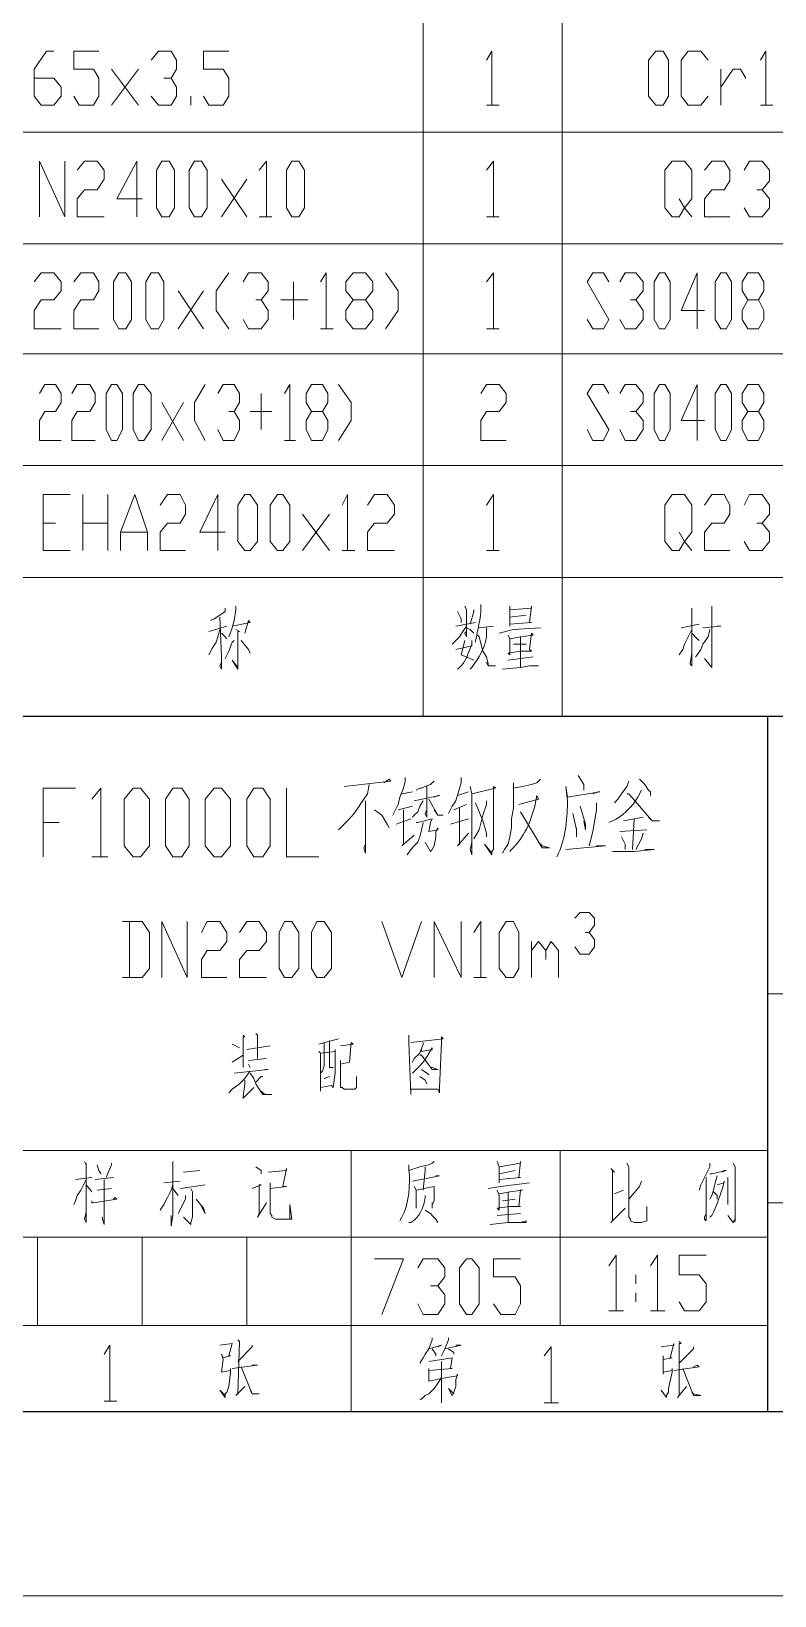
# Model space of a CAD drawing. Header units: millimetres. Extents: x 1435 to 2259, y 1083 to 2249.
# Drawn here: x 2083.8 to 2158, y 1082.8 to 1239.1 of the extents above; entities that cross this region are included whole.
import ezdxf

# ---------------------------------------------------------------- set-up
doc = ezdxf.new("R2010")
doc.units = ezdxf.units.MM
doc.layers.add('1', color=7, linetype='Continuous')

msp = doc.modelspace()

# ---------------------------------------------------------------- linework, layer by layer
at = {"layer": '1', "color": 0, "lineweight": 9}
for points in [[(2259.21, 1082.84), (1435.35, 1082.84), (1435.35, 2249.06), (2259.21, 2249.06), (2259.21, 1082.84)], [(2122.95, 1229), (2122.95, 1240.16)], [(2136.81, 1229), (2136.81, 1240.16)], [(2084.07, 1234.4), (2086.05, 1234.4), (2086.77, 1233.5), (2086.77, 1232.6), (2086.05, 1231.7), (2084.79, 1231.7), (2084.07, 1232.6), (2084.07, 1235.3), (2085.33, 1237.1), (2086.05, 1237.1)], [(2088.03, 1232.6), (2088.57, 1231.7), (2090.01, 1231.7), (2090.55, 1232.6), (2090.55, 1234.4), (2090.01, 1235.3), (2088.03, 1235.3), (2088.03, 1237.1), (2090.55, 1237.1)], [(2095.77, 1236.2), (2096.49, 1237.1), (2097.75, 1237.1), (2098.29, 1236.2), (2098.29, 1235.3), (2097.75, 1234.4), (2097.03, 1234.4)], [(2100.99, 1232.6), (2101.53, 1231.7), (2102.97, 1231.7), (2103.51, 1232.6), (2103.51, 1234.4), (2102.97, 1235.3), (2100.99, 1235.3), (2100.99, 1237.1), (2103.51, 1237.1)], [(2129.25, 1236.2), (2129.79, 1237.1), (2129.79, 1231.7)], [(2146.17, 1231.7), (2145.45, 1232.6), (2145.45, 1236.2), (2146.17, 1237.1), (2146.89, 1237.1), (2147.43, 1236.2), (2147.43, 1232.6), (2146.89, 1231.7), (2146.17, 1231.7)], [(2151.39, 1232.6), (2150.67, 1231.7), (2149.41, 1231.7), (2148.69, 1232.6), (2148.69, 1236.2), (2149.41, 1237.1), (2150.67, 1237.1), (2151.39, 1236.2)], [(2156.61, 1236.2), (2157.15, 1237.1), (2157.15, 1231.7)], [(2091.81, 1231.7), (2094.51, 1235.3)], [(2091.81, 1235.3), (2094.51, 1231.7)], [(2097.75, 1234.4), (2098.29, 1233.5), (2098.29, 1232.6), (2097.75, 1231.7), (2096.49, 1231.7), (2095.77, 1232.6)], [(2152.65, 1231.7), (2152.65, 1235.3)], [(2152.65, 1233.5), (2153.91, 1235.3), (2154.63, 1235.3), (2155.17, 1234.4)], [(2099.73, 1231.7), (2099.73, 1232.6)], [(2129.25, 1231.7), (2130.51, 1231.7)], [(2156.61, 1231.7), (2157.87, 1231.7)], [(2241.03, 1229), (1990.83, 1229)], [(2241.03, 1229), (1990.83, 1229)], [(2122.95, 1217.84), (2122.95, 1229)], [(2136.81, 1217.84), (2136.81, 1229)], [(2084.61, 1220.54), (2084.61, 1226.12), (2087.13, 1220.54), (2087.13, 1226.12)], [(2088.39, 1225.22), (2089.11, 1226.12), (2090.37, 1226.12), (2091.09, 1225.22), (2091.09, 1224.32), (2090.37, 1223.24), (2089.11, 1223.24), (2088.39, 1222.34), (2088.39, 1220.54), (2091.09, 1220.54)], [(2094.87, 1222.34), (2092.35, 1222.34), (2094.33, 1226.12), (2094.33, 1220.54)], [(2096.85, 1220.54), (2096.31, 1221.44), (2096.31, 1225.22), (2096.85, 1226.12), (2097.57, 1226.12), (2098.11, 1225.22), (2098.11, 1221.44), (2097.57, 1220.54), (2096.85, 1220.54)], [(2100.09, 1220.54), (2099.55, 1221.44), (2099.55, 1225.22), (2100.09, 1226.12), (2100.81, 1226.12), (2101.35, 1225.22), (2101.35, 1221.44), (2100.81, 1220.54), (2100.09, 1220.54)], [(2106.57, 1225.22), (2107.29, 1226.12), (2107.29, 1220.54)], [(2109.81, 1220.54), (2109.27, 1221.44), (2109.27, 1225.22), (2109.81, 1226.12), (2110.53, 1226.12), (2111.07, 1225.22), (2111.07, 1221.44), (2110.53, 1220.54), (2109.81, 1220.54)], [(2129.25, 1225.22), (2129.97, 1226.12), (2129.97, 1220.54)], [(2148.51, 1222.34), (2149.05, 1221.44), (2148.51, 1220.54), (2147.79, 1220.54), (2147.07, 1221.44), (2147.07, 1225.22), (2147.79, 1226.12), (2149.05, 1226.12), (2149.77, 1225.22), (2149.77, 1222.34), (2149.05, 1221.44), (2149.77, 1220.54)], [(2151.03, 1225.22), (2151.75, 1226.12), (2153.01, 1226.12), (2153.55, 1225.22), (2153.55, 1224.14), (2153.01, 1223.24), (2151.75, 1223.24), (2151.03, 1222.34), (2151.03, 1220.54), (2153.55, 1220.54)], [(2154.99, 1225.22), (2155.53, 1226.12), (2156.79, 1226.12), (2157.51, 1225.22), (2157.51, 1224.14), (2156.79, 1223.24), (2156.25, 1223.24)], [(2102.79, 1220.54), (2105.31, 1224.32)], [(2102.79, 1224.32), (2105.31, 1220.54)], [(2156.79, 1223.24), (2157.51, 1222.34), (2157.51, 1221.44), (2156.79, 1220.54), (2155.53, 1220.54), (2154.99, 1221.44)], [(2106.57, 1220.54), (2107.83, 1220.54)], [(2129.25, 1220.54), (2130.51, 1220.54)], [(2241.03, 1217.84), (1990.83, 1217.84)], [(2241.03, 1217.84), (1990.83, 1217.84)], [(2122.95, 1206.86), (2122.95, 1217.84)], [(2136.81, 1206.86), (2136.81, 1217.84)], [(2084.07, 1214.06), (2084.79, 1214.96), (2086.05, 1214.96), (2086.77, 1214.06), (2086.77, 1213.16), (2086.05, 1212.26), (2084.79, 1212.26), (2084.07, 1211.18), (2084.07, 1209.38), (2086.77, 1209.38)], [(2088.03, 1214.06), (2088.75, 1214.96), (2090.01, 1214.96), (2090.55, 1214.06), (2090.55, 1213.16), (2090.01, 1212.26), (2088.75, 1212.26), (2088.03, 1211.18), (2088.03, 1209.38), (2090.55, 1209.38)], [(2092.53, 1209.38), (2091.99, 1210.28), (2091.99, 1214.06), (2092.53, 1214.96), (2093.25, 1214.96), (2093.79, 1214.06), (2093.79, 1210.28), (2093.25, 1209.38), (2092.53, 1209.38)], [(2095.77, 1209.38), (2095.23, 1210.28), (2095.23, 1214.06), (2095.77, 1214.96), (2096.49, 1214.96), (2097.03, 1214.06), (2097.03, 1210.28), (2096.49, 1209.38), (2095.77, 1209.38)], [(2103.51, 1214.96), (2102.25, 1213.16), (2102.25, 1211.18), (2103.51, 1209.38)], [(2104.95, 1214.06), (2105.49, 1214.96), (2106.75, 1214.96), (2107.47, 1214.06), (2107.47, 1213.16), (2106.75, 1212.26), (2106.21, 1212.26)], [(2109.99, 1210.28), (2109.99, 1214.06)], [(2112.69, 1214.06), (2113.23, 1214.96), (2113.23, 1209.38)], [(2115.93, 1209.38), (2115.21, 1210.28), (2115.21, 1211.18), (2115.93, 1212.26), (2117.19, 1212.26), (2117.91, 1213.16), (2117.91, 1214.06), (2117.19, 1214.96), (2115.93, 1214.96), (2115.21, 1214.06), (2115.21, 1213.16), (2115.93, 1212.26)], [(2119.17, 1214.96), (2120.43, 1213.16), (2120.43, 1211.18), (2119.17, 1209.38)], [(2129.25, 1214.06), (2129.97, 1214.96), (2129.97, 1209.38)], [(2139.33, 1210.28), (2139.87, 1209.38), (2140.95, 1209.38), (2141.49, 1210.28), (2139.33, 1214.06), (2139.87, 1214.96), (2140.95, 1214.96), (2141.49, 1214.06)], [(2142.57, 1214.06), (2143.11, 1214.96), (2144.19, 1214.96), (2144.91, 1214.06), (2144.91, 1213.16), (2144.19, 1212.26), (2143.65, 1212.26)], [(2146.53, 1209.38), (2145.99, 1210.28), (2145.99, 1214.06), (2146.53, 1214.96), (2147.07, 1214.96), (2147.61, 1214.06), (2147.61, 1210.28), (2147.07, 1209.38), (2146.53, 1209.38)], [(2151.03, 1211.18), (2148.69, 1211.18), (2150.31, 1214.96), (2150.31, 1209.38)], [(2152.65, 1209.38), (2152.11, 1210.28), (2152.11, 1214.06), (2152.65, 1214.96), (2153.19, 1214.96), (2153.73, 1214.06), (2153.73, 1210.28), (2153.19, 1209.38), (2152.65, 1209.38)], [(2155.35, 1209.38), (2154.81, 1210.28), (2154.81, 1211.18), (2155.35, 1212.26), (2156.43, 1212.26), (2156.97, 1213.16), (2156.97, 1214.06), (2156.43, 1214.96), (2155.35, 1214.96), (2154.81, 1214.06), (2154.81, 1213.16), (2155.35, 1212.26)], [(2098.47, 1209.38), (2100.99, 1213.16)], [(2098.47, 1213.16), (2100.99, 1209.38)], [(2106.75, 1212.26), (2107.47, 1211.18), (2107.47, 1210.28), (2106.75, 1209.38), (2105.49, 1209.38), (2104.95, 1210.28)], [(2111.43, 1212.26), (2108.73, 1212.26)], [(2117.19, 1212.26), (2117.91, 1211.18), (2117.91, 1210.28), (2117.19, 1209.38), (2115.93, 1209.38)], [(2144.19, 1212.26), (2144.91, 1211.18), (2144.91, 1210.28), (2144.19, 1209.38), (2143.11, 1209.38), (2142.57, 1210.28)], [(2156.43, 1212.26), (2156.97, 1211.18), (2156.97, 1210.28), (2156.43, 1209.38), (2155.35, 1209.38)], [(2112.69, 1209.38), (2113.95, 1209.38)], [(2129.25, 1209.38), (2130.51, 1209.38)], [(2241.03, 1206.86), (1990.83, 1206.86)], [(2241.03, 1206.86), (1990.83, 1206.86)], [(2122.95, 1195.7), (2122.95, 1206.86)], [(2136.81, 1195.7), (2136.81, 1206.86)], [(2084.61, 1202.9), (2085.15, 1203.8), (2086.23, 1203.8), (2086.77, 1202.9), (2086.77, 1202), (2086.23, 1201.1), (2085.15, 1201.1), (2084.61, 1200.2), (2084.61, 1198.22), (2086.77, 1198.22)], [(2087.85, 1202.9), (2088.39, 1203.8), (2089.65, 1203.8), (2090.19, 1202.9), (2090.19, 1202), (2089.65, 1201.1), (2088.39, 1201.1), (2087.85, 1200.2), (2087.85, 1198.22), (2090.19, 1198.22)], [(2091.81, 1198.22), (2091.27, 1199.3), (2091.27, 1202.9), (2091.81, 1203.8), (2092.35, 1203.8), (2092.89, 1202.9), (2092.89, 1199.3), (2092.35, 1198.22), (2091.81, 1198.22)], [(2094.51, 1198.22), (2093.97, 1199.3), (2093.97, 1202.9), (2094.51, 1203.8), (2095.05, 1203.8), (2095.77, 1202.9), (2095.77, 1199.3), (2095.05, 1198.22), (2094.51, 1198.22)], [(2101.17, 1203.8), (2100.09, 1202), (2100.09, 1200.2), (2101.17, 1198.22)], [(2102.43, 1202.9), (2102.97, 1203.8), (2104.05, 1203.8), (2104.59, 1202.9), (2104.59, 1202), (2104.05, 1201.1), (2103.51, 1201.1)], [(2109.09, 1202.9), (2109.63, 1203.8), (2109.63, 1198.22)], [(2111.79, 1198.22), (2111.25, 1199.3), (2111.25, 1200.2), (2111.79, 1201.1), (2112.87, 1201.1), (2113.41, 1202), (2113.41, 1202.9), (2112.87, 1203.8), (2111.79, 1203.8), (2111.25, 1202.9), (2111.25, 1202), (2111.79, 1201.1)], [(2114.49, 1203.8), (2115.75, 1202), (2115.75, 1200.2), (2114.49, 1198.22)], [(2128.71, 1202.9), (2129.25, 1203.8), (2130.51, 1203.8), (2131.23, 1202.9), (2131.23, 1202), (2130.51, 1201.1), (2129.25, 1201.1), (2128.71, 1200.2), (2128.71, 1198.22), (2131.23, 1198.22)], [(2139.33, 1199.3), (2139.87, 1198.22), (2140.95, 1198.22), (2141.49, 1199.3), (2139.33, 1202.9), (2139.87, 1203.8), (2140.95, 1203.8), (2141.49, 1202.9)], [(2142.57, 1202.9), (2143.11, 1203.8), (2144.19, 1203.8), (2144.91, 1202.9), (2144.91, 1202), (2144.19, 1201.1), (2143.65, 1201.1)], [(2146.53, 1198.22), (2145.99, 1199.3), (2145.99, 1202.9), (2146.53, 1203.8), (2147.07, 1203.8), (2147.61, 1202.9), (2147.61, 1199.3), (2147.07, 1198.22), (2146.53, 1198.22)], [(2151.03, 1200.2), (2148.69, 1200.2), (2150.31, 1203.8), (2150.31, 1198.22)], [(2152.65, 1198.22), (2152.11, 1199.3), (2152.11, 1202.9), (2152.65, 1203.8), (2153.19, 1203.8), (2153.73, 1202.9), (2153.73, 1199.3), (2153.19, 1198.22), (2152.65, 1198.22)], [(2155.35, 1198.22), (2154.81, 1199.3), (2154.81, 1200.2), (2155.35, 1201.1), (2156.43, 1201.1), (2156.97, 1202), (2156.97, 1202.9), (2156.43, 1203.8), (2155.35, 1203.8), (2154.81, 1202.9), (2154.81, 1202), (2155.35, 1201.1)], [(2096.85, 1198.22), (2099.01, 1202)], [(2096.85, 1202), (2099.01, 1198.22)], [(2106.75, 1199.3), (2106.75, 1202.9)], [(2104.05, 1201.1), (2104.59, 1200.2), (2104.59, 1199.3), (2104.05, 1198.22), (2102.97, 1198.22), (2102.43, 1199.3)], [(2107.83, 1201.1), (2105.67, 1201.1)], [(2112.87, 1201.1), (2113.41, 1200.2), (2113.41, 1199.3), (2112.87, 1198.22), (2111.79, 1198.22)], [(2144.19, 1201.1), (2144.91, 1200.2), (2144.91, 1199.3), (2144.19, 1198.22), (2143.11, 1198.22), (2142.57, 1199.3)], [(2156.43, 1201.1), (2156.97, 1200.2), (2156.97, 1199.3), (2156.43, 1198.22), (2155.35, 1198.22)], [(2109.09, 1198.22), (2110.17, 1198.22)], [(2241.03, 1195.7), (1990.83, 1195.7)], [(2241.03, 1195.7), (1990.83, 1195.7)], [(2122.95, 1184.54), (2122.95, 1195.7)], [(2136.81, 1184.54), (2136.81, 1195.7)], [(2084.97, 1187.24), (2084.97, 1192.82), (2087.67, 1192.82)], [(2088.93, 1187.24), (2088.93, 1192.82)], [(2091.45, 1192.82), (2091.45, 1187.24)], [(2092.71, 1187.24), (2092.71, 1189.04), (2094.15, 1192.82), (2095.41, 1189.04), (2095.41, 1187.24)], [(2096.67, 1191.74), (2097.39, 1192.82), (2098.65, 1192.82), (2099.19, 1191.74), (2099.19, 1190.84), (2098.65, 1189.94), (2097.39, 1189.94), (2096.67, 1189.04), (2096.67, 1187.24), (2099.19, 1187.24)], [(2103.15, 1189.04), (2100.63, 1189.04), (2102.43, 1192.82), (2102.43, 1187.24)], [(2105.13, 1187.24), (2104.41, 1188.14), (2104.41, 1191.74), (2105.13, 1192.82), (2105.67, 1192.82), (2106.39, 1191.74), (2106.39, 1188.14), (2105.67, 1187.24), (2105.13, 1187.24)], [(2108.37, 1187.24), (2107.65, 1188.14), (2107.65, 1191.74), (2108.37, 1192.82), (2108.91, 1192.82), (2109.63, 1191.74), (2109.63, 1188.14), (2108.91, 1187.24), (2108.37, 1187.24)], [(2114.85, 1191.74), (2115.39, 1192.82), (2115.39, 1187.24)], [(2117.37, 1191.74), (2118.09, 1192.82), (2119.35, 1192.82), (2120.07, 1191.74), (2120.07, 1190.84), (2119.35, 1189.94), (2118.09, 1189.94), (2117.37, 1189.04), (2117.37, 1187.24), (2120.07, 1187.24)], [(2129.25, 1191.74), (2129.97, 1192.82), (2129.97, 1187.24)], [(2148.51, 1189.04), (2149.05, 1188.14), (2148.51, 1187.24), (2147.79, 1187.24), (2147.07, 1188.14), (2147.07, 1191.74), (2147.79, 1192.82), (2149.05, 1192.82), (2149.77, 1191.74), (2149.77, 1189.04), (2149.05, 1188.14), (2149.77, 1187.24)], [(2151.03, 1191.74), (2151.75, 1192.82), (2153.01, 1192.82), (2153.55, 1191.74), (2153.55, 1190.84), (2153.01, 1189.94), (2151.75, 1189.94), (2151.03, 1189.04), (2151.03, 1187.24), (2153.55, 1187.24)], [(2154.99, 1191.74), (2155.53, 1192.82), (2156.79, 1192.82), (2157.51, 1191.74), (2157.51, 1190.84), (2156.79, 1189.94), (2156.25, 1189.94)], [(2110.89, 1187.24), (2113.59, 1190.84)], [(2110.89, 1190.84), (2113.59, 1187.24)], [(2084.97, 1189.94), (2086.23, 1189.94)], [(2088.93, 1189.94), (2091.45, 1189.94)], [(2092.71, 1189.04), (2095.41, 1189.04)], [(2156.79, 1189.94), (2157.51, 1189.04), (2157.51, 1188.14), (2156.79, 1187.24), (2155.53, 1187.24), (2154.99, 1188.14)], [(2084.97, 1187.24), (2087.67, 1187.24)], [(2114.85, 1187.24), (2116.11, 1187.24)], [(2129.25, 1187.24), (2130.51, 1187.24)], [(2241.03, 1184.54), (1990.83, 1184.54)], [(2122.95, 1170.68), (2122.95, 1184.54)], [(2136.81, 1170.68), (2136.81, 1184.54)], [(2103.15, 1181.48), (2103.15, 1181.12), (2102.61, 1180.76), (2102.07, 1180.4), (2101.71, 1180.22)], [(2104.23, 1181.66), (2104.23, 1181.3), (2104.05, 1180.22), (2103.87, 1179.5), (2103.51, 1178.6)], [(2127.09, 1181.66), (2127.27, 1181.3), (2127.27, 1178.6), (2127.09, 1178.96), (2127.27, 1179.14)], [(2127.99, 1181.3), (2127.99, 1181.12), (2127.63, 1179.86)], [(2131.59, 1181.66), (2131.59, 1181.12), (2131.59, 1179.68), (2131.59, 1179.86), (2133.75, 1180.04), (2133.57, 1180.04), (2133.75, 1181.66), (2133.75, 1181.48), (2131.59, 1181.3)], [(2149.77, 1181.48), (2149.77, 1181.3), (2149.77, 1175.72), (2149.59, 1175.9), (2149.77, 1176.98)], [(2151.75, 1181.66), (2151.75, 1175.54), (2151.75, 1175.54), (2151.03, 1176.44), (2151.75, 1175.54)], [(2101.53, 1179.14), (2103.33, 1179.68)], [(2102.61, 1180.58), (2102.79, 1176.62), (2102.79, 1175.36), (2102.61, 1175.72), (2102.79, 1176.08)], [(2103.87, 1179.68), (2105.67, 1180.04), (2105.49, 1180.22), (2105.13, 1178.96)], [(2127.27, 1179.68), (2126.91, 1179.14), (2126.55, 1178.6), (2126.19, 1178.24), (2125.83, 1177.88)], [(2126.19, 1179.68), (2128.17, 1180.04)], [(2126.37, 1181.12), (2126.73, 1180.4), (2126.73, 1180.04)], [(2128.53, 1179.5), (2129.97, 1179.68)], [(2131.59, 1180.58), (2133.21, 1180.76)], [(2148.69, 1179.5), (2150.49, 1179.86)], [(2150.85, 1179.5), (2152.65, 1179.68), (2152.65, 1179.68), (2152.29, 1179.68)], [(2102.61, 1179.32), (2102.43, 1178.6), (2102.25, 1178.06), (2101.89, 1177.52), (2101.53, 1176.8)], [(2102.79, 1178.96), (2103.15, 1178.6), (2103.33, 1178.42)], [(2104.05, 1178.24), (2103.87, 1178.06), (2103.51, 1177.16), (2103.15, 1176.44)], [(2104.23, 1179.32), (2104.59, 1179.14), (2104.41, 1179.14), (2104.41, 1176.44), (2104.41, 1175.72), (2104.41, 1175.36), (2103.87, 1176.26), (2104.41, 1175.54)], [(2104.77, 1178.24), (2105.49, 1177.34), (2105.67, 1176.98)], [(2127.09, 1178.24), (2126.73, 1176.8), (2127.63, 1176.44), (2127.99, 1176.26)], [(2127.27, 1179.5), (2127.63, 1179.32), (2127.99, 1178.96)], [(2128.35, 1178.78), (2128.53, 1178.6), (2128.89, 1177.16), (2129.25, 1176.62), (2129.43, 1175.9), (2129.43, 1175.72), (2130.15, 1175.72), (2129.43, 1175.72), (2129.25, 1176.08)], [(2130.51, 1178.96), (2131.95, 1179.32), (2134.65, 1179.5)], [(2131.41, 1178.78), (2131.59, 1178.42), (2131.59, 1177.16), (2131.59, 1176.8), (2131.41, 1176.98), (2132.67, 1177.16), (2133.75, 1177.16), (2133.57, 1177.34), (2133.75, 1178.96), (2133.93, 1178.78), (2132.67, 1178.6), (2131.59, 1178.42)], [(2132.67, 1178.6), (2132.67, 1175.54)], [(2149.77, 1179.32), (2149.41, 1178.6), (2149.05, 1177.88), (2148.87, 1177.34), (2148.51, 1176.8)], [(2149.77, 1178.96), (2150.31, 1178.42), (2150.49, 1178.24)], [(2151.57, 1179.32), (2151.39, 1178.6), (2150.85, 1177.88), (2150.67, 1177.34), (2150.31, 1176.8), (2150.13, 1176.62)], [(2131.41, 1176.26), (2133.93, 1176.62)], [(2131.95, 1177.88), (2133.21, 1177.88)], [(2130.87, 1175.36), (2132.67, 1175.54), (2133.57, 1175.72), (2134.47, 1175.72), (2134.29, 1175.72), (2133.75, 1175.72)], [(2115.03, 1163.66), (2119.71, 1164.2), (2119.53, 1164.38), (2118.99, 1164.02)], [(2121.15, 1164.56), (2121.15, 1164.2), (2120.97, 1163.48), (2120.61, 1162.58), (2120.43, 1161.86), (2120.07, 1161.14), (2119.89, 1160.78)], [(2124.03, 1164.2), (2123.67, 1163.84), (2123.13, 1163.66), (2122.77, 1163.48), (2122.59, 1163.48), (2122.23, 1163.3)], [(2126.73, 1164.56), (2126.73, 1164.02), (2126.19, 1162.22), (2125.83, 1161.68), (2125.47, 1160.96)], [(2131.95, 1164.02), (2131.95, 1163.12), (2131.95, 1162.58), (2131.95, 1161.5), (2131.77, 1160.42), (2131.77, 1159.52), (2131.59, 1158.62), (2131.41, 1157.9), (2131.05, 1157.36), (2130.87, 1157)], [(2134.65, 1164.38), (2134.29, 1164.02), (2133.75, 1163.84), (2132.85, 1163.66), (2131.95, 1163.48)], [(2138.43, 1164.74), (2138.97, 1163.84), (2138.97, 1163.3)], [(2143.47, 1164.2), (2143.29, 1163.66), (2142.75, 1162.94), (2142.39, 1162.4), (2142.03, 1162.04)], [(2144.55, 1164.38), (2145.09, 1163.84), (2145.45, 1163.3), (2145.63, 1163.12), (2145.63, 1162.76)], [(2084.97, 1156.64), (2084.97, 1163.48), (2088.21, 1163.48)], [(2089.83, 1162.4), (2090.73, 1163.48), (2090.73, 1156.64)], [(2093.97, 1156.64), (2093.07, 1157.72), (2093.07, 1162.4), (2093.97, 1163.48), (2094.69, 1163.48), (2095.59, 1162.4), (2095.59, 1157.72), (2094.69, 1156.64), (2093.97, 1156.64)], [(2097.93, 1156.64), (2097.21, 1157.72), (2097.21, 1162.4), (2097.93, 1163.48), (2098.83, 1163.48), (2099.55, 1162.4), (2099.55, 1157.72), (2098.83, 1156.64), (2097.93, 1156.64)], [(2102.07, 1156.64), (2101.17, 1157.72), (2101.17, 1162.4), (2102.07, 1163.48), (2102.79, 1163.48), (2103.69, 1162.4), (2103.69, 1157.72), (2102.79, 1156.64), (2102.07, 1156.64)], [(2106.03, 1156.64), (2105.31, 1157.72), (2105.31, 1162.4), (2106.03, 1163.48), (2106.93, 1163.48), (2107.65, 1162.4), (2107.65, 1157.72), (2106.93, 1156.64), (2106.03, 1156.64)], [(2109.27, 1163.48), (2109.27, 1156.64), (2112.51, 1156.64)], [(2120.79, 1162.94), (2121.87, 1163.12)], [(2122.05, 1162.22), (2124.57, 1162.76), (2124.39, 1162.76), (2124.03, 1162.58)], [(2123.31, 1163.66), (2123.31, 1160.6), (2123.13, 1160.96), (2123.31, 1161.32)], [(2126.37, 1162.76), (2127.45, 1163.12)], [(2127.63, 1163.66), (2127.81, 1162.94), (2127.81, 1156.82), (2127.63, 1157.36), (2127.81, 1158.08)], [(2127.81, 1162.94), (2130.15, 1163.48), (2129.97, 1163.66), (2129.97, 1163.12), (2129.97, 1157.36), (2129.79, 1157.18), (2129.79, 1156.82), (2129.07, 1157.9), (2129.79, 1157)], [(2143.29, 1162.94), (2143.47, 1162.94), (2145.81, 1160.24), (2146.53, 1160.24), (2145.81, 1160.24), (2145.45, 1160.6)], [(2117.19, 1162.22), (2117.19, 1157.36), (2117.19, 1157), (2117.01, 1157.54), (2117.19, 1157.9)], [(2119.53, 1159.52), (2119.35, 1159.88), (2118.81, 1160.78), (2118.09, 1161.32)], [(2121.87, 1161.68), (2120.43, 1161.32)], [(2120.97, 1161.32), (2120.97, 1157.9), (2120.79, 1157.72), (2122.05, 1158.8)], [(2122.95, 1162.22), (2122.95, 1162.22), (2122.59, 1161.68), (2122.41, 1161.14), (2122.05, 1160.78), (2121.87, 1160.6)], [(2123.49, 1162.4), (2124.39, 1160.78), (2124.93, 1160.78), (2124.39, 1160.78), (2124.03, 1161.32)], [(2127.27, 1161.86), (2126.01, 1161.32)], [(2126.55, 1161.5), (2126.55, 1157.9), (2126.37, 1157.72), (2127.45, 1158.98)], [(2129.25, 1162.22), (2129.25, 1161.86), (2128.89, 1160.78), (2128.53, 1159.34), (2127.99, 1158.44)], [(2128.17, 1162.04), (2128.89, 1160.24), (2128.89, 1160.24), (2129.25, 1158.98), (2129.25, 1158.62)], [(2132.67, 1161.14), (2132.67, 1161.14), (2134.83, 1157.54), (2135.55, 1157.54), (2134.83, 1157.72), (2134.47, 1158.08)], [(2137.89, 1160.96), (2138.25, 1159.34), (2138.25, 1158.62), (2138.25, 1159.52)], [(2138.61, 1161.68), (2139.15, 1159.88), (2139.15, 1159.34), (2138.97, 1160.24)], [(2140.23, 1162.04), (2140.23, 1161.32), (2139.87, 1159.16), (2139.51, 1157.72)], [(2084.97, 1160.06), (2086.59, 1160.06)], [(2121.69, 1160.42), (2120.25, 1159.88)], [(2122.95, 1160.06), (2122.77, 1159.34), (2122.59, 1158.62), (2122.41, 1158.08), (2122.05, 1157.72), (2121.69, 1157.36), (2121.33, 1156.82)], [(2122.23, 1160.06), (2122.41, 1160.06), (2123.85, 1160.42), (2123.85, 1160.42), (2123.67, 1160.06), (2123.49, 1159.16), (2123.49, 1159.16), (2124.39, 1159.34), (2124.39, 1159.52), (2124.21, 1159.16), (2124.21, 1158.62), (2124.03, 1157.72), (2123.85, 1157.36), (2123.67, 1157.18), (2123.13, 1158.08), (2123.67, 1157.18)], [(2127.45, 1160.42), (2125.65, 1159.88)], [(2145.27, 1159.34), (2142.57, 1159.16)], [(2144.91, 1160.6), (2142.93, 1160.24)], [(2144.01, 1160.42), (2143.83, 1157.36)], [(2142.75, 1158.62), (2143.11, 1157.9), (2143.11, 1157.36)], [(2144.91, 1158.98), (2144.73, 1158.44), (2144.19, 1157.36)], [(2089.83, 1156.64), (2091.45, 1156.64)], [(2137.17, 1157.36), (2141.13, 1157.72), (2140.77, 1157.72), (2140.23, 1157.72)], [(2141.85, 1157.18), (2144.01, 1157.18), (2145.99, 1157.36), (2145.63, 1157.36), (2145.09, 1157.36)], [(2092.89, 1144.58), (2094.87, 1144.58), (2095.59, 1145.48), (2095.59, 1149.08), (2094.87, 1150.16), (2092.89, 1150.16)], [(2093.61, 1150.16), (2093.61, 1144.58)], [(2096.85, 1144.58), (2096.85, 1150.16), (2099.37, 1144.58), (2099.37, 1150.16)], [(2100.81, 1149.08), (2101.35, 1150.16), (2102.61, 1150.16), (2103.33, 1149.08), (2103.33, 1148.18), (2102.61, 1147.28), (2101.35, 1147.28), (2100.81, 1146.38), (2100.81, 1144.58), (2103.33, 1144.58)], [(2104.59, 1149.08), (2105.31, 1150.16), (2106.57, 1150.16), (2107.29, 1149.08), (2107.29, 1148.18), (2106.57, 1147.28), (2105.31, 1147.28), (2104.59, 1146.38), (2104.59, 1144.58), (2107.29, 1144.58)], [(2109.09, 1144.58), (2108.55, 1145.48), (2108.55, 1149.08), (2109.09, 1150.16), (2109.81, 1150.16), (2110.53, 1149.08), (2110.53, 1145.48), (2109.81, 1144.58), (2109.09, 1144.58)], [(2112.33, 1144.58), (2111.79, 1145.48), (2111.79, 1149.08), (2112.33, 1150.16), (2113.05, 1150.16), (2113.77, 1149.08), (2113.77, 1145.48), (2113.05, 1144.58), (2112.33, 1144.58)], [(2118.81, 1150.16), (2120.79, 1144.58), (2122.77, 1150.16)], [(2124.03, 1144.58), (2124.03, 1150.16), (2126.73, 1144.58), (2126.73, 1150.16)], [(2127.99, 1149.08), (2128.71, 1150.16), (2128.71, 1144.58)], [(2131.23, 1144.58), (2130.51, 1145.48), (2130.51, 1149.08), (2131.23, 1150.16), (2131.95, 1150.16), (2132.49, 1149.08), (2132.49, 1145.48), (2131.95, 1144.58), (2131.23, 1144.58)], [(2138.07, 1150.52), (2138.61, 1151.06), (2139.51, 1151.06), (2140.05, 1150.52), (2140.05, 1149.8), (2139.51, 1149.08), (2139.15, 1149.08)], [(2139.51, 1149.08), (2140.05, 1148.36), (2140.05, 1147.64), (2139.51, 1146.92), (2138.61, 1146.92), (2138.07, 1147.64)], [(2133.75, 1144.58), (2133.75, 1148.18)], [(2133.75, 1147.28), (2134.47, 1148.18), (2135.19, 1147.28), (2135.19, 1146.38)], [(2135.19, 1147.28), (2135.73, 1148.18), (2136.45, 1147.28), (2136.45, 1144.58)], [(2127.99, 1144.58), (2129.25, 1144.58)], [(2157.33, 1142.96), (2240.67, 1142.96)], [(2106.21, 1139), (2106.39, 1138.82), (2106.39, 1138.82), (2106.39, 1136.48)], [(2103.87, 1137.92), (2104.59, 1137.56)], [(2104.95, 1138.82), (2105.13, 1138.64), (2104.95, 1138.64), (2104.95, 1135.58)], [(2105.31, 1137.38), (2107.65, 1137.74)], [(2112.51, 1137.92), (2114.49, 1138.46)], [(2113.05, 1138.1), (2113.05, 1136.3), (2113.05, 1135.76), (2112.87, 1135.22), (2112.69, 1135.04)], [(2113.59, 1138.28), (2113.59, 1135.76), (2113.59, 1135.58), (2113.95, 1135.58)], [(2114.67, 1137.74), (2115.93, 1137.92), (2115.75, 1138.1), (2115.57, 1136.12), (2115.57, 1136.12), (2114.67, 1135.94), (2114.67, 1136.3), (2114.67, 1135.76), (2114.67, 1134.32), (2114.67, 1133.96), (2114.67, 1133.78), (2114.67, 1133.6), (2114.85, 1133.6), (2115.03, 1133.42), (2115.21, 1133.42), (2115.57, 1133.42), (2116.11, 1133.42), (2116.29, 1133.6), (2116.29, 1133.6), (2116.29, 1134.68), (2116.29, 1133.6)], [(2121.51, 1138.82), (2121.51, 1138.1), (2121.69, 1132.88), (2121.69, 1133.42), (2124.39, 1133.42), (2124.21, 1133.42), (2123.85, 1133.42)], [(2121.69, 1138.1), (2124.93, 1138.46), (2124.75, 1138.64), (2124.75, 1138.1), (2124.57, 1133.6), (2124.57, 1133.06), (2124.39, 1133.42)], [(2122.95, 1138.1), (2122.95, 1137.92), (2122.59, 1137.02), (2122.05, 1136.48), (2121.87, 1136.12)], [(2122.77, 1137.38), (2122.77, 1137.2), (2123.85, 1137.38), (2123.85, 1137.56), (2123.31, 1136.66), (2122.95, 1136.12), (2122.59, 1135.76), (2122.23, 1135.4), (2121.87, 1135.04)], [(2103.87, 1136.12), (2104.95, 1136.84)], [(2105.49, 1136.3), (2107.29, 1136.48)], [(2105.49, 1135.94), (2105.67, 1135.58)], [(2112.51, 1137.2), (2112.69, 1137.02), (2112.69, 1135.04), (2112.69, 1133.24), (2112.69, 1133.6), (2113.77, 1133.78), (2113.95, 1133.6), (2114.13, 1135.04), (2114.13, 1137.38), (2114.13, 1137.2), (2112.69, 1137.02)], [(2122.59, 1136.84), (2122.77, 1136.84), (2123.85, 1135.4), (2124.39, 1135.4), (2123.85, 1135.58), (2123.67, 1135.58)], [(2105.67, 1135.22), (2105.49, 1135.04), (2105.13, 1134.5), (2104.59, 1133.96), (2103.87, 1133.42), (2103.51, 1133.06)], [(2104.05, 1135.04), (2107.47, 1135.4), (2107.47, 1135.4), (2107.11, 1135.4)], [(2105.13, 1134.32), (2105.13, 1133.96), (2104.95, 1132.7), (2104.95, 1132.52), (2106.03, 1133.6)], [(2105.67, 1135.04), (2106.03, 1134.5), (2106.21, 1133.96), (2106.57, 1133.42), (2106.93, 1132.88), (2107.11, 1132.88), (2107.83, 1132.88), (2107.11, 1132.88), (2106.75, 1133.24)], [(2106.93, 1134.68), (2106.75, 1134.68), (2106.21, 1134.14)], [(2113.59, 1134.68), (2113.05, 1134.5)], [(2122.59, 1134.68), (2123.13, 1134.32), (2123.31, 1133.96)], [(2122.77, 1135.4), (2123.31, 1135.04), (2123.49, 1134.86)], [(1990.83, 1127.3), (2157.33, 1127.3)], [(2115.75, 1127.3), (2115.75, 1101.2)], [(2136.63, 1109.84), (2136.63, 1127.3)], [(2089.11, 1126.22), (2089.29, 1125.86), (2089.29, 1126.04), (2089.29, 1120.1), (2089.11, 1120.46), (2089.29, 1121.18)], [(2090.37, 1125.86), (2090.55, 1125.32), (2090.73, 1124.96)], [(2091.81, 1126.04), (2091.81, 1125.86), (2091.27, 1124.6)], [(2097.93, 1126.22), (2097.93, 1120.82), (2097.75, 1119.74), (2097.75, 1120.28), (2097.75, 1120.82)], [(2099.01, 1125.14), (2100.63, 1125.32)], [(2106.21, 1125.68), (2106.75, 1125.32), (2106.75, 1125.14), (2106.75, 1124.96), (2106.75, 1125.32)], [(2107.47, 1125.14), (2109.27, 1125.32), (2109.27, 1125.5), (2108.91, 1123.7), (2109.27, 1123.7), (2107.65, 1123.52)], [(2124.03, 1126.22), (2123.85, 1126.04), (2123.49, 1125.86), (2122.59, 1125.68), (2121.51, 1125.32)], [(2123.13, 1125.68), (2123.13, 1125.32), (2122.95, 1123.34)], [(2130.33, 1126.22), (2130.51, 1125.68), (2130.51, 1124.06), (2130.51, 1124.42), (2132.67, 1124.6), (2132.49, 1124.6), (2132.67, 1126.22), (2132.67, 1126.04), (2130.51, 1125.68)], [(2130.51, 1124.96), (2132.13, 1125.32)], [(2141.67, 1125.5), (2142.03, 1125.14), (2141.85, 1125.32), (2141.85, 1120.28), (2141.67, 1120.1), (2143.11, 1121.54)], [(2143.29, 1126.04), (2143.47, 1125.68), (2143.47, 1125.68), (2143.47, 1121.72), (2143.47, 1120.64), (2143.65, 1120.46), (2143.65, 1120.28), (2144.01, 1120.1), (2144.73, 1120.1), (2145.27, 1120.28), (2145.27, 1120.46), (2145.27, 1121.72)], [(2151.57, 1126.04), (2151.57, 1125.68), (2151.03, 1124.6), (2150.67, 1123.88), (2150.49, 1123.34)], [(2151.57, 1124.96), (2151.75, 1124.96), (2151.75, 1124.96), (2153.19, 1125.32), (2153.01, 1125.32), (2152.83, 1125.14)], [(2153.91, 1126.04), (2154.09, 1125.68), (2154.09, 1125.68), (2154.09, 1120.64), (2154.09, 1120.46), (2154.09, 1120.28), (2153.91, 1120.1), (2153.37, 1120.82), (2153.91, 1120.1), (2154.09, 1120.46)], [(2089.29, 1124.42), (2088.75, 1123.34), (2088.39, 1122.8), (2088.21, 1122.26), (2088.03, 1121.9)], [(2088.21, 1124.42), (2089.83, 1124.6)], [(2089.29, 1123.88), (2089.83, 1123.16)], [(2090.19, 1124.42), (2091.99, 1124.6)], [(2090.37, 1123.34), (2091.81, 1123.52)], [(2091.09, 1124.42), (2091.09, 1119.92), (2090.91, 1120.46), (2090.91, 1120.64)], [(2097.93, 1123.88), (2097.75, 1123.34), (2097.39, 1122.62), (2097.03, 1121.9), (2096.67, 1121.36)], [(2097.03, 1124.06), (2098.65, 1124.24)], [(2097.93, 1123.52), (2098.47, 1122.8)], [(2098.65, 1123.52), (2101.17, 1123.88)], [(2099.73, 1123.52), (2099.91, 1123.16), (2099.91, 1120.64), (2099.73, 1120.1), (2099.73, 1119.92), (2099.01, 1120.64), (2099.73, 1119.92)], [(2105.85, 1123.52), (2106.75, 1123.88), (2106.57, 1123.88), (2106.57, 1121), (2106.39, 1120.64), (2107.29, 1122.08)], [(2107.65, 1124.06), (2107.65, 1123.34), (2107.65, 1121), (2107.83, 1120.82), (2107.83, 1120.64), (2108.19, 1120.46), (2108.37, 1120.46), (2108.73, 1120.46), (2109.81, 1120.46), (2109.63, 1121.9), (2109.63, 1120.46)], [(2121.87, 1124.24), (2124.57, 1124.78), (2124.39, 1124.78), (2124.21, 1124.78)], [(2122.05, 1123.7), (2122.23, 1123.34), (2122.23, 1121.54), (2122.23, 1121.72), (2122.23, 1122.08)], [(2122.23, 1123.34), (2124.03, 1123.7), (2124.03, 1123.7), (2124.03, 1122.26), (2123.85, 1121.9), (2123.85, 1121.54), (2123.85, 1121.72), (2123.85, 1122.08)], [(2129.43, 1123.52), (2130.69, 1123.7), (2133.57, 1124.06)], [(2143.47, 1122.44), (2144.55, 1123.7), (2144.73, 1124.24)], [(2151.21, 1124.6), (2151.21, 1120.28), (2151.03, 1120.46), (2151.03, 1120.64), (2151.21, 1121)], [(2152.29, 1124.78), (2152.29, 1124.78), (2152.11, 1124.06), (2151.93, 1123.34), (2151.75, 1122.8), (2151.57, 1122.44)], [(2153.37, 1124.6), (2153.37, 1124.42), (2153.37, 1124.42), (2153.37, 1121.9), (2153.37, 1122.26), (2153.37, 1122.44)], [(2089.83, 1122.26), (2089.83, 1122.08), (2090.01, 1122.08), (2092.35, 1122.44), (2092.17, 1122.62), (2091.99, 1122.44)], [(2099.19, 1122.8), (2099.19, 1122.44), (2098.47, 1121)], [(2100.27, 1122.44), (2100.99, 1121.54), (2101.17, 1121), (2100.81, 1121.72)], [(2130.33, 1123.34), (2130.51, 1122.8), (2130.51, 1121.36), (2130.33, 1121.54), (2131.59, 1121.72), (2132.67, 1121.72), (2132.49, 1121.72), (2132.67, 1123.34), (2132.85, 1123.34), (2131.59, 1123.16), (2130.51, 1122.98)], [(2130.87, 1122.26), (2132.13, 1122.44)], [(2131.41, 1123.16), (2131.41, 1120.1)], [(2142.03, 1122.98), (2142.93, 1123.34)], [(2151.93, 1123.16), (2152.29, 1122.8), (2152.29, 1122.44)], [(2157.33, 1122.08), (2240.67, 1122.08)], [(2123.13, 1121.36), (2123.67, 1121), (2123.85, 1120.82), (2124.21, 1120.46), (2124.39, 1120.1)], [(2129.61, 1119.92), (2131.41, 1120.1), (2132.31, 1120.1), (2133.21, 1120.1), (2133.21, 1120.28), (2132.67, 1120.1)], [(2130.33, 1120.82), (2132.67, 1121)], [(1990.83, 1118.66), (2157.33, 1118.66)], [(2084.43, 1109.84), (2084.43, 1118.66)], [(2094.87, 1109.84), (2094.87, 1118.66)], [(2105.31, 1109.84), (2105.31, 1118.66)], [(2118.09, 1116.5), (2120.97, 1116.5), (2118.81, 1110.92)], [(2122.41, 1115.6), (2122.95, 1116.5), (2124.39, 1116.5), (2125.11, 1115.6), (2125.11, 1114.7), (2124.39, 1113.8), (2123.67, 1113.8)], [(2127.27, 1110.92), (2126.55, 1112), (2126.55, 1115.6), (2127.27, 1116.5), (2127.81, 1116.5), (2128.53, 1115.6), (2128.53, 1112), (2127.81, 1110.92), (2127.27, 1110.92)], [(2129.97, 1112), (2130.69, 1110.92), (2132.13, 1110.92), (2132.67, 1112), (2132.67, 1113.8), (2132.13, 1114.7), (2129.97, 1114.7), (2129.97, 1116.5), (2132.67, 1116.5)], [(2141.49, 1115.78), (2142.21, 1116.86), (2142.21, 1111.28)], [(2145.63, 1115.78), (2146.35, 1116.86), (2146.35, 1111.28)], [(2148.51, 1112.18), (2149.05, 1111.28), (2150.49, 1111.28), (2151.21, 1112.18), (2151.21, 1113.98), (2150.49, 1114.88), (2148.51, 1114.88), (2148.51, 1116.86), (2151.21, 1116.86)], [(2144.19, 1114.88), (2144.19, 1113.98)], [(2124.39, 1113.8), (2125.11, 1112.9), (2125.11, 1112), (2124.39, 1110.92), (2122.95, 1110.92), (2122.41, 1112)], [(2144.19, 1113.08), (2144.19, 1112.18)], [(2141.49, 1111.28), (2142.93, 1111.28)], [(2145.63, 1111.28), (2147.07, 1111.28)], [(1990.83, 1109.84), (2157.33, 1109.84)], [(2091.09, 1106.96), (2091.63, 1107.86), (2091.63, 1102.28)], [(2102.61, 1107.86), (2103.87, 1108.04), (2103.87, 1108.04), (2103.51, 1106.78), (2103.69, 1106.78), (2102.97, 1106.6), (2102.79, 1106.96), (2102.97, 1106.42), (2102.79, 1105.16), (2102.79, 1105.16), (2103.69, 1105.34), (2103.69, 1105.52), (2103.69, 1105.16), (2103.51, 1103.72), (2103.33, 1103.18), (2103.15, 1103), (2103.15, 1102.64), (2102.61, 1103.36), (2103.15, 1102.82), (2103.15, 1103)], [(2104.41, 1108.4), (2104.59, 1108.22), (2104.59, 1108.22), (2104.41, 1103), (2104.23, 1102.82), (2105.13, 1103.72)], [(2105.85, 1107.86), (2105.85, 1107.68), (2104.41, 1106.24)], [(2123.85, 1108.58), (2123.85, 1108.4), (2123.49, 1107.5), (2123.13, 1106.96), (2122.95, 1106.6), (2122.59, 1106.06)], [(2123.49, 1107.5), (2124.75, 1107.86), (2124.75, 1107.86), (2124.39, 1107.68)], [(2125.47, 1108.58), (2125.47, 1108.4), (2125.11, 1107.5), (2124.93, 1107.14), (2124.75, 1106.78)], [(2125.11, 1107.5), (2126.73, 1107.86), (2126.55, 1107.86), (2126.19, 1107.86)], [(2146.71, 1107.68), (2147.97, 1107.86), (2147.97, 1108.04), (2147.61, 1106.6), (2147.79, 1106.6), (2146.89, 1106.42), (2146.89, 1106.78), (2146.89, 1106.42), (2146.89, 1104.98), (2146.89, 1105.16), (2147.79, 1105.34), (2147.79, 1105.52), (2147.79, 1105.16), (2147.43, 1103.54), (2147.43, 1103.18), (2147.25, 1102.82), (2147.25, 1102.64), (2146.71, 1103.36), (2147.25, 1102.64), (2147.25, 1102.82)], [(2148.51, 1108.22), (2148.69, 1108.04), (2148.51, 1108.04), (2148.51, 1102.82), (2148.33, 1102.64), (2149.23, 1103.72)], [(2123.49, 1106.24), (2125.83, 1106.6), (2125.83, 1106.6), (2125.65, 1105.52), (2125.83, 1105.52), (2123.49, 1105.34), (2123.49, 1105.52), (2123.49, 1105.34), (2123.49, 1104.44), (2123.49, 1104.26), (2123.49, 1104.26), (2125.29, 1104.62), (2126.37, 1104.8), (2126.37, 1104.98), (2126.19, 1104.44), (2126.19, 1103.72), (2126.01, 1103.18), (2125.83, 1102.82), (2125.47, 1103.54), (2126.01, 1103)], [(2123.85, 1107.5), (2124.21, 1106.96), (2124.21, 1106.78)], [(2124.75, 1106.24), (2124.75, 1102.64), (2124.75, 1102.1), (2124.75, 1102.46), (2124.75, 1102.82)], [(2125.47, 1107.5), (2126.01, 1107.14), (2126.01, 1106.96)], [(2135.01, 1106.78), (2135.73, 1107.68), (2135.73, 1102.1)], [(2149.95, 1107.68), (2149.95, 1107.5), (2148.51, 1106.06)], [(2103.87, 1105.52), (2106.39, 1105.88), (2106.21, 1105.88), (2105.85, 1105.88)], [(2104.77, 1105.7), (2105.85, 1103), (2106.57, 1103), (2105.85, 1103), (2105.67, 1103.36)], [(2124.75, 1104.62), (2124.39, 1104.08), (2124.03, 1103.54), (2123.49, 1103), (2123.13, 1102.82), (2122.77, 1102.46), (2122.59, 1102.46)], [(2147.97, 1105.34), (2150.49, 1105.7), (2150.31, 1105.88), (2149.95, 1105.7)], [(2148.87, 1105.52), (2149.95, 1102.82), (2150.67, 1102.82), (2149.95, 1103), (2149.77, 1103.18)], [(2091.09, 1102.28), (2092.35, 1102.28)], [(2135.01, 1102.1), (2136.45, 1102.1)]]:
    msp.add_lwpolyline(points, dxfattribs=at)
at = {"layer": '1', "color": 0, "lineweight": 25}
for points in [[(2240.67, 1101.2), (1481.43, 1101.2), (1481.43, 2230.7), (2240.67, 2230.7), (2240.67, 1101.2)], [(1990.83, 1170.68), (2240.67, 1170.68)], [(2157.33, 1170.68), (2157.33, 1101.2)]]:
    msp.add_lwpolyline(points, dxfattribs=at)
at = {"layer": '1', "color": 0, "lineweight": 9}
for points, knots in [([(2128.71, 1181.84), (2128.71, 1181.84), (2128.71, 1181.48), (2128.71, 1181.48), (2128.71, 1180.58), (2128.35, 1179.14), (2128.17, 1178.24), (2128.17, 1178.24), (2128.17, 1178.06), (2128.17, 1178.06)], [0, 0, 0, 0, 1, 1, 1, 2, 2, 2, 3, 3, 3, 3]), ([(2126.19, 1177.34), (2126.19, 1177.34), (2127.81, 1177.7), (2127.81, 1177.7), (2127.81, 1177.7), (2127.81, 1178.24), (2127.81, 1178.24), (2127.81, 1178.24), (2127.81, 1177.88), (2127.81, 1177.88), (2127.45, 1177.16), (2127.27, 1176.08), (2126.55, 1175.54), (2126.55, 1175.54), (2126.37, 1175.36), (2126.37, 1175.36)], [0, 0, 0, 0, 1, 1, 1, 2, 2, 2, 3, 3, 3, 4, 4, 4, 5, 5, 5, 5]), ([(2129.25, 1179.5), (2129.25, 1179.5), (2129.25, 1178.6), (2129.25, 1178.6), (2129.07, 1177.34), (2128.53, 1176.62), (2127.81, 1175.54), (2127.81, 1175.54), (2127.63, 1175.36), (2127.63, 1175.36)], [0, 0, 0, 0, 1, 1, 1, 2, 2, 2, 3, 3, 3, 3]), ([(2117.55, 1163.84), (2117.55, 1163.84), (2117.37, 1162.94), (2117.37, 1162.94), (2116.29, 1161.32), (2116.29, 1161.14), (2114.85, 1159.7), (2114.85, 1159.7), (2114.49, 1159.34), (2114.49, 1159.34)], [0, 0, 0, 0, 1, 1, 1, 2, 2, 2, 3, 3, 3, 3]), ([(2132.49, 1161.86), (2132.49, 1161.86), (2134.47, 1162.4), (2134.47, 1162.4), (2134.47, 1162.4), (2134.29, 1162.76), (2134.29, 1162.76), (2134.29, 1162.76), (2134.11, 1161.86), (2134.11, 1161.86), (2133.75, 1160.24), (2133.03, 1158.62), (2131.77, 1157.36), (2131.77, 1157.36), (2131.59, 1157.18), (2131.59, 1157.18)], [0, 0, 0, 0, 1, 1, 1, 2, 2, 2, 3, 3, 3, 4, 4, 4, 5, 5, 5, 5]), ([(2139.87, 1162.94), (2139.87, 1162.94), (2140.41, 1163.12), (2140.41, 1163.12), (2140.41, 1163.12), (2140.59, 1163.12), (2140.59, 1163.12), (2140.59, 1163.12), (2140.59, 1163.12), (2140.59, 1163.12), (2140.59, 1163.12), (2137.35, 1162.58), (2137.35, 1162.58), (2137.35, 1162.58), (2137.17, 1163.66), (2137.17, 1163.66), (2137.17, 1163.66), (2137.35, 1162.22), (2137.35, 1162.22), (2137.35, 1160.78), (2137.17, 1158.44), (2136.45, 1157), (2136.45, 1157), (2136.27, 1156.64), (2136.27, 1156.64)], [0, 0, 0, 0, 1, 1, 1, 2, 2, 2, 3, 3, 3, 4, 4, 4, 5, 5, 5, 6, 6, 6, 7, 7, 7, 8, 8, 8, 8]), ([(2144.73, 1163.3), (2144.73, 1163.3), (2144.37, 1162.58), (2144.37, 1162.58), (2144.01, 1161.86), (2142.57, 1160.42), (2141.85, 1160.24), (2141.85, 1160.24), (2141.49, 1160.06), (2141.49, 1160.06)], [0, 0, 0, 0, 1, 1, 1, 2, 2, 2, 3, 3, 3, 3]), ([(2121.51, 1125.86), (2121.51, 1125.86), (2121.51, 1125.32), (2121.51, 1125.32), (2121.69, 1124.24), (2121.51, 1121.72), (2120.79, 1120.64), (2120.79, 1120.64), (2120.61, 1120.28), (2120.61, 1120.28)], [0, 0, 0, 0, 1, 1, 1, 2, 2, 2, 3, 3, 3, 3]), ([(2152.29, 1123.88), (2152.29, 1123.88), (2153.01, 1124.06), (2153.01, 1124.06), (2153.01, 1124.06), (2153.01, 1124.24), (2153.01, 1124.24), (2153.01, 1124.24), (2152.83, 1123.52), (2152.83, 1123.52), (2152.47, 1122.62), (2152.29, 1121.72), (2151.75, 1120.82), (2151.75, 1120.82), (2151.57, 1120.64), (2151.57, 1120.64)], [0, 0, 0, 0, 1, 1, 1, 2, 2, 2, 3, 3, 3, 4, 4, 4, 5, 5, 5, 5]), ([(2123.13, 1122.8), (2123.13, 1122.8), (2123.13, 1122.62), (2123.13, 1122.62), (2122.95, 1121.54), (2122.59, 1120.64), (2121.69, 1120.1), (2121.69, 1120.1), (2121.51, 1120.1), (2121.51, 1120.1)], [0, 0, 0, 0, 1, 1, 1, 2, 2, 2, 3, 3, 3, 3])]:
    msp.add_open_spline(points, degree=3, knots=knots, dxfattribs=at)

doc.saveas('drawing.dxf')
